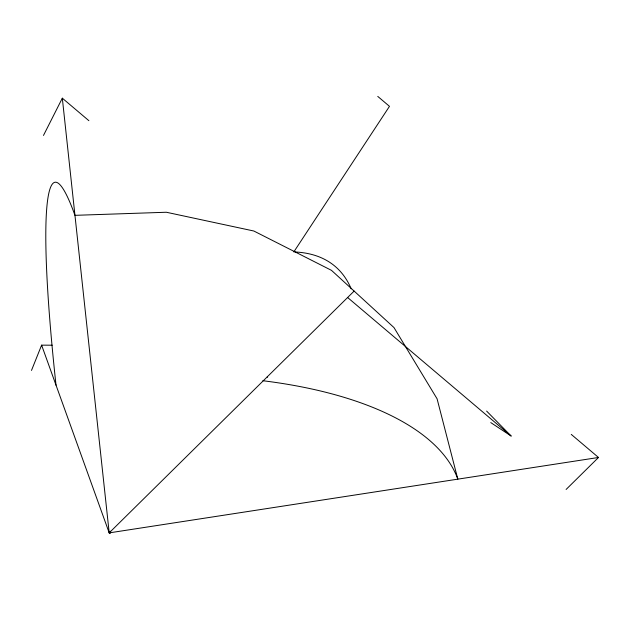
<?xml version="1.0" encoding="UTF-8"?>
<svg xmlns="http://www.w3.org/2000/svg" width="630" height="630" viewBox="0 0 630 630"><rect width="100%" height="100%" fill="white"/><g stroke="black" fill="none" stroke-linecap="round" stroke-linejoin="round"><path stroke-width="0.94" d="M31.5 370.416L41.611 345.145L52.203 345.201M43.478 135.442L62.323 98.186L88.885 120.684M110.281 531.232L109.203 532.878L110.045 533.594L109.951 532.76M293.808 251.929L389.482 106.336L377.764 96.406M354.131 291.084L109.203 532.878L41.611 345.145M566.102 489.463L598.5 457.474L571.26 434.401M598.5 457.474L109.203 532.878L62.323 98.186M490.762 422.588L511.119 436.015L486.62 411.075M347.76 297.636L511.119 436.015M267.23 376.874L267.624 377.212M262.86 380.725A354.312 153.397 -6.2 0 1 457.821 479.154L437.078 398.798L393.994 327.584L331.498 270.357L253.851 231.013L166.352 212.247L74.954 215.334A354.312 33.382 81.2 0 0 56.023 385.174M294.848 251.968A349.374 137.553 -49.7 0 1 351.193 288.831"/></g></svg>
